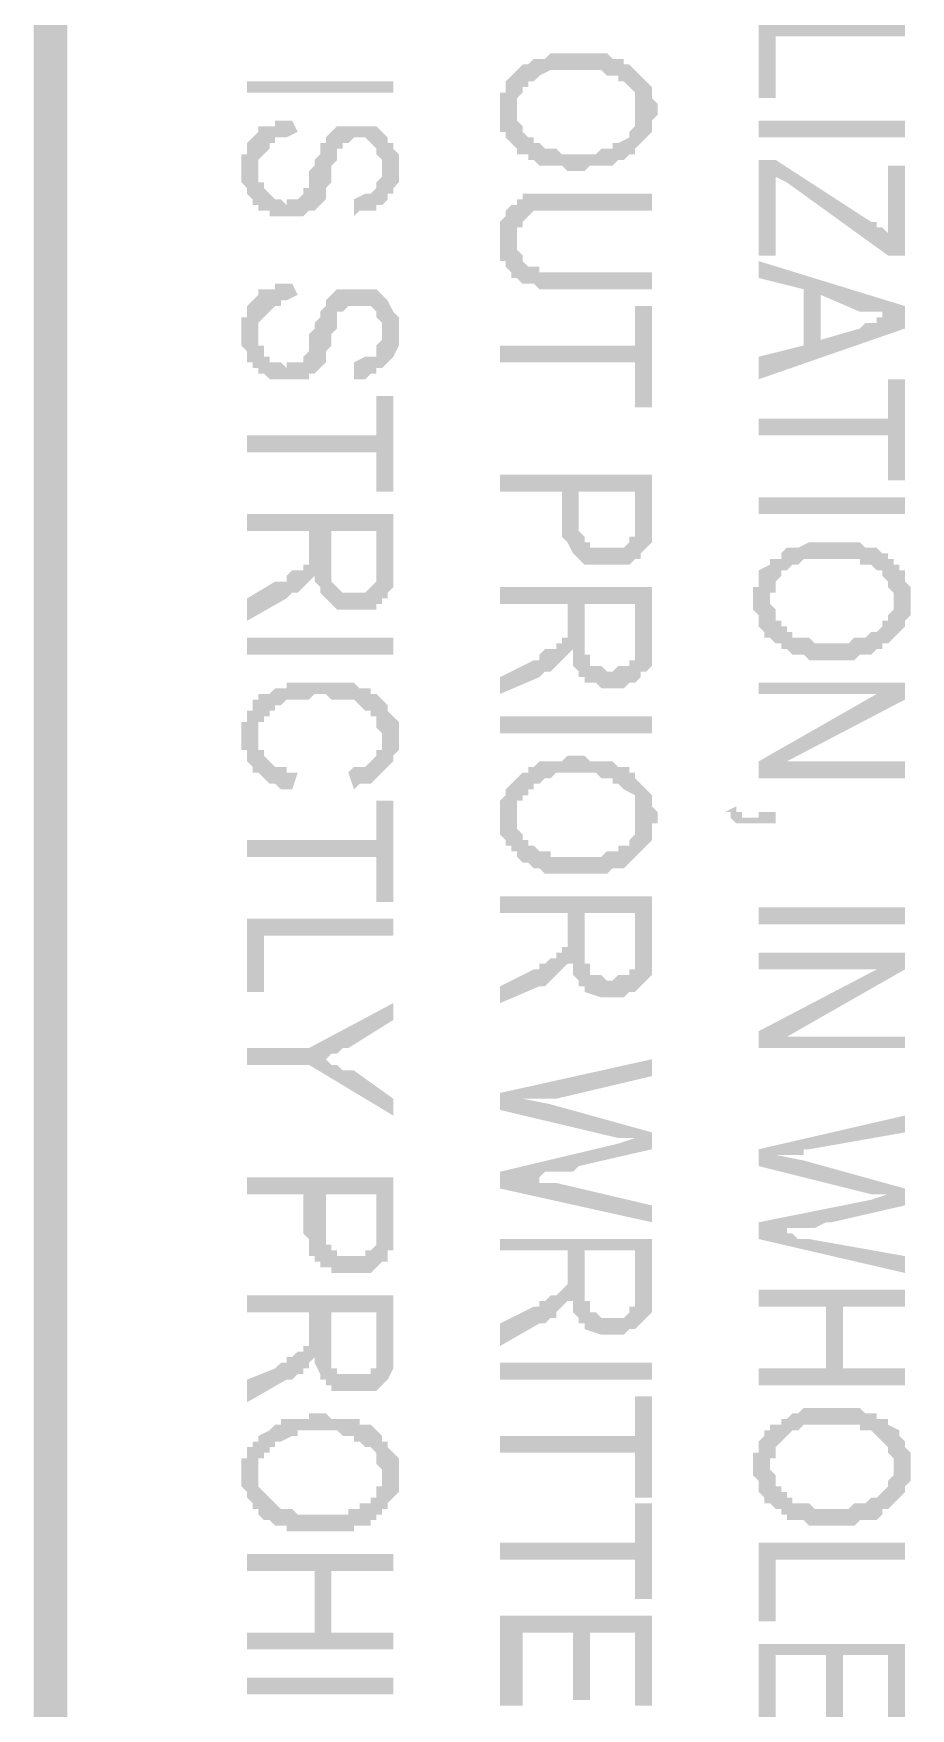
# Model space of a CAD drawing. Header units: inches. Extents: x -186 to 186, y -282 to 282.
# Drawn here: x 173.89 to 179.67, y -273.54 to -262.5 of the extents above; entities that cross this region are included whole.
import ezdxf

# ---------------------------------------------------------------- set-up
doc = ezdxf.new("R2010")
doc.units = ezdxf.units.IN
doc.header["$MEASUREMENT"] = 0
doc.layers.add('H', color=7, linetype='CONTINUOUS', lineweight=100)

msp = doc.modelspace()

# ---------------------------------------------------------------- hatches: boundary and pattern name
at = {"layer": 'H', "linetype": 'Continuous'}
for points in [[(174.111, -258), (173.889, -258), (174.111, -282)], [(173.889, -258), (174.111, -282), (173.889, -282)], [(179.63, -262.519), (179.63, -262.407), (178.667, -262.407), (178.667, -262.926), (178.778, -262.926), (178.778, -262.519)], [(178, -263), (178, -262.963), (177.963, -262.926), (177.963, -262.889), (177.963, -262.852), (177.926, -262.815), (177.889, -262.778), (177.852, -262.741), (177.815, -262.704), (177.778, -262.704), (177.778, -262.667), (177.741, -262.667), (177.704, -262.667), (177.667, -262.63), (177.63, -262.63), (177.556, -262.63), (177.519, -262.63), (177.407, -262.63), (177.37, -262.63), (177.296, -262.63), (177.259, -262.667), (177.222, -262.667), (177.185, -262.667), (177.148, -262.704), (177.111, -262.704), (177.074, -262.741), (177.037, -262.778), (177, -262.815), (177, -262.852), (177, -262.889), (176.963, -262.889), (176.963, -262.926), (176.963, -263.074), (176.963, -263.111), (176.963, -263.148), (177, -263.148), (177, -263.185), (177.037, -263.222), (177.074, -263.259), (177.074, -262.963), (177.074, -262.926), (177.111, -262.889), (177.111, -262.852), (177.148, -262.852), (177.148, -262.815), (177.185, -262.815), (177.222, -262.778), (177.296, -262.741), (177.333, -262.741), (177.593, -262.741), (177.63, -262.741), (177.667, -262.778), (177.704, -262.778), (177.741, -262.778), (177.741, -262.815), (177.778, -262.815), (177.815, -262.852), (177.852, -262.889), (177.852, -262.926), (177.852, -262.963), (177.852, -263.259), (177.889, -263.222), (177.926, -263.185), (177.963, -263.148), (177.963, -263.111), (177.963, -263.074), (178, -263.037)], [(175.296, -262.889), (176.259, -262.889), (176.259, -262.815), (175.296, -262.815)], [(177.852, -263.259), (177.852, -263), (177.852, -263.074), (177.852, -263.111), (177.815, -263.148), (177.815, -263.185), (177.741, -263.222), (177.704, -263.222), (177.704, -263.259), (177.667, -263.259), (177.63, -263.259), (177.593, -263.296), (177.37, -263.296), (177.333, -263.259), (177.296, -263.259), (177.259, -263.259), (177.222, -263.222), (177.185, -263.222), (177.185, -263.185), (177.148, -263.185), (177.111, -263.148), (177.111, -263.111), (177.074, -263.074), (177.074, -263.037), (177.074, -263), (177.074, -263.259), (177.074, -263.296), (177.111, -263.296), (177.148, -263.296), (177.148, -263.333), (177.185, -263.333), (177.222, -263.37), (177.259, -263.37), (177.296, -263.37), (177.333, -263.37), (177.37, -263.37), (177.407, -263.407), (177.519, -263.407), (177.556, -263.37), (177.63, -263.37), (177.667, -263.37), (177.704, -263.37), (177.741, -263.333), (177.778, -263.333), (177.815, -263.296), (177.852, -263.296)], [(176.296, -263.37), (176.296, -263.333), (176.296, -263.296), (176.259, -263.259), (176.259, -263.222), (176.222, -263.222), (176.222, -263.185), (176.185, -263.148), (176.148, -263.111), (176.111, -263.111), (176.074, -263.111), (176.037, -263.111), (175.963, -263.111), (175.926, -263.111), (175.889, -263.111), (175.852, -263.148), (175.815, -263.185), (175.815, -263.222), (175.778, -263.222), (175.778, -263.296), (175.741, -263.333), (175.741, -263.37), (175.704, -263.407), (175.704, -263.444), (175.704, -263.481), (175.704, -263.519), (175.667, -263.519), (175.667, -263.556), (175.63, -263.593), (175.593, -263.593), (175.556, -263.593), (175.556, -263.63), (175.519, -263.593), (175.481, -263.593), (175.444, -263.556), (175.407, -263.519), (175.407, -263.481), (175.37, -263.481), (175.37, -263.407), (175.37, -263.148), (175.333, -263.185), (175.296, -263.222), (175.296, -263.259), (175.296, -263.296), (175.259, -263.296), (175.259, -263.481), (175.296, -263.519), (175.296, -263.556), (175.333, -263.593), (175.333, -263.63), (175.37, -263.63), (175.37, -263.667), (175.407, -263.667), (175.444, -263.667), (175.444, -263.704), (175.481, -263.704), (175.63, -263.704), (175.667, -263.704), (175.704, -263.667), (175.741, -263.667), (175.778, -263.63), (175.815, -263.593), (175.815, -263.556), (175.815, -263.519), (175.852, -263.481), (175.852, -263.444), (175.852, -263.37), (175.889, -263.333), (175.889, -263.296), (175.889, -263.259), (175.926, -263.259), (175.926, -263.222), (175.963, -263.222), (176, -263.185), (176.074, -263.185), (176.111, -263.222), (176.148, -263.259), (176.148, -263.296), (176.185, -263.333), (176.185, -263.37), (176.185, -263.63), (176.222, -263.593), (176.222, -263.556), (176.259, -263.556), (176.259, -263.519), (176.296, -263.481), (176.296, -263.444), (176.296, -263.407)], [(175.63, -263.148), (175.593, -263.074), (175.556, -263.074), (175.519, -263.074), (175.481, -263.074), (175.481, -263.111), (175.444, -263.111), (175.407, -263.111), (175.37, -263.111), (175.37, -263.148), (175.37, -263.407), (175.37, -263.333), (175.407, -263.296), (175.444, -263.259), (175.444, -263.222), (175.481, -263.222), (175.481, -263.185), (175.519, -263.185), (175.556, -263.185)], [(178.667, -263.185), (179.63, -263.185), (179.63, -263.074), (178.667, -263.074)], [(179.63, -263.963), (179.63, -263.37), (179.519, -263.37), (179.519, -263.815), (179.481, -263.778), (179.444, -263.778), (179.444, -263.741), (179.407, -263.741), (178.778, -263.333), (178.667, -263.333), (178.667, -263.963), (178.778, -263.963), (178.778, -263.444), (178.852, -263.481), (179.519, -263.963)], [(176.185, -263.63), (176.185, -263.37), (176.185, -263.444), (176.148, -263.481), (176.148, -263.519), (176.111, -263.556), (176.074, -263.556), (176, -263.593), (176, -263.704), (176.037, -263.667), (176.074, -263.667), (176.111, -263.667), (176.148, -263.667), (176.148, -263.63)], [(177.963, -263.667), (177.963, -263.556), (177.222, -263.556), (177.185, -263.556), (177.148, -263.556), (177.111, -263.556), (177.111, -263.593), (177.074, -263.593), (177.074, -263.63), (177.074, -263.852), (177.074, -263.778), (177.111, -263.778), (177.111, -263.741), (177.148, -263.704), (177.185, -263.667), (177.222, -263.667), (177.37, -263.667)], [(177.963, -264.185), (177.963, -264.074), (177.222, -264.074), (177.222, -264.037), (177.185, -264.037), (177.148, -264.037), (177.111, -264), (177.111, -263.963), (177.074, -263.926), (177.074, -263.852), (177.074, -263.63), (177.037, -263.63), (177, -263.667), (177, -263.704), (176.963, -263.741), (176.963, -263.778), (176.963, -263.926), (176.963, -263.963), (176.963, -264), (177, -264), (177, -264.037), (177.037, -264.074), (177.037, -264.111), (177.074, -264.111), (177.111, -264.148), (177.148, -264.148), (177.185, -264.148), (177.222, -264.185), (177.333, -264.185), (177.37, -264.185)], [(179.63, -264.444), (179.63, -264.296), (178.667, -264), (178.667, -264.111), (178.963, -264.185), (178.963, -264.556), (179.074, -264.222), (179.333, -264.333), (179.37, -264.333), (179.407, -264.333), (179.444, -264.333), (179.481, -264.333), (179.481, -264.37), (179.519, -264.37), (179.556, -264.37)], [(176.296, -264.481), (176.296, -264.444), (176.296, -264.37), (176.259, -264.333), (176.222, -264.259), (176.185, -264.222), (176.148, -264.185), (176.111, -264.185), (176.074, -264.185), (176.037, -264.185), (175.963, -264.185), (175.926, -264.185), (175.889, -264.185), (175.852, -264.222), (175.815, -264.259), (175.815, -264.296), (175.778, -264.333), (175.778, -264.37), (175.741, -264.407), (175.741, -264.444), (175.704, -264.481), (175.704, -264.519), (175.704, -264.556), (175.704, -264.593), (175.667, -264.63), (175.667, -264.667), (175.63, -264.667), (175.593, -264.667), (175.556, -264.667), (175.556, -264.704), (175.519, -264.667), (175.481, -264.667), (175.444, -264.667), (175.444, -264.63), (175.407, -264.63), (175.407, -264.593), (175.407, -264.556), (175.37, -264.556), (175.37, -264.481), (175.37, -264.222), (175.333, -264.259), (175.296, -264.296), (175.296, -264.333), (175.296, -264.37), (175.259, -264.37), (175.259, -264.556), (175.296, -264.593), (175.296, -264.63), (175.296, -264.667), (175.333, -264.667), (175.333, -264.704), (175.37, -264.704), (175.37, -264.741), (175.407, -264.741), (175.444, -264.778), (175.481, -264.778), (175.63, -264.778), (175.667, -264.778), (175.704, -264.778), (175.704, -264.741), (175.741, -264.741), (175.778, -264.704), (175.815, -264.667), (175.815, -264.63), (175.815, -264.593), (175.852, -264.556), (175.852, -264.519), (175.852, -264.481), (175.889, -264.444), (175.889, -264.407), (175.889, -264.37), (175.889, -264.333), (175.926, -264.333), (175.963, -264.296), (176, -264.296), (176.074, -264.296), (176.111, -264.296), (176.148, -264.333), (176.148, -264.37), (176.185, -264.407), (176.185, -264.481), (176.185, -264.704), (176.222, -264.667), (176.259, -264.63), (176.296, -264.556), (176.296, -264.519)], [(175.63, -264.222), (175.593, -264.148), (175.556, -264.148), (175.519, -264.148), (175.481, -264.148), (175.481, -264.185), (175.444, -264.185), (175.407, -264.185), (175.37, -264.185), (175.37, -264.222), (175.37, -264.481), (175.37, -264.407), (175.407, -264.37), (175.444, -264.333), (175.481, -264.296), (175.519, -264.296), (175.519, -264.259), (175.556, -264.259)], [(179.63, -264.444), (179.556, -264.37), (179.519, -264.37), (179.481, -264.37), (179.444, -264.37), (179.444, -264.407), (179.407, -264.407), (179.37, -264.407), (179.333, -264.444), (179.074, -264.519), (179.074, -264.222), (178.963, -264.556), (178.667, -264.63), (178.667, -264.778)], [(177.963, -264.963), (177.963, -264.296), (177.852, -264.296), (177.852, -264.556), (176.963, -264.556), (176.963, -264.667), (177.852, -264.667), (177.852, -264.963)], [(176.185, -264.704), (176.185, -264.481), (176.185, -264.519), (176.148, -264.556), (176.148, -264.593), (176.148, -264.63), (176.111, -264.63), (176.074, -264.63), (176, -264.667), (176, -264.778), (176.037, -264.778), (176.074, -264.778), (176.111, -264.741), (176.148, -264.741), (176.148, -264.704)], [(179.63, -265.444), (179.63, -264.778), (179.519, -264.778), (179.519, -265.037), (178.667, -265.037), (178.667, -265.148), (179.519, -265.148), (179.519, -265.444)], [(176.259, -265.519), (176.259, -264.889), (176.148, -264.889), (176.148, -265.148), (175.296, -265.148), (175.296, -265.259), (176.148, -265.259), (176.148, -265.519)], [(177.963, -265.704), (177.963, -265.407), (176.963, -265.407), (176.963, -265.519), (177.37, -265.519), (177.37, -265.778), (177.37, -265.815), (177.407, -265.852), (177.444, -265.926), (177.481, -265.963), (177.481, -265.519), (177.852, -265.519), (177.852, -265.963), (177.889, -265.963), (177.889, -265.926), (177.926, -265.889), (177.963, -265.852), (177.963, -265.815), (177.963, -265.741)], [(177.852, -265.963), (177.852, -265.704), (177.852, -265.778), (177.852, -265.815), (177.815, -265.815), (177.815, -265.852), (177.778, -265.889), (177.741, -265.889), (177.704, -265.889), (177.63, -265.889), (177.593, -265.889), (177.556, -265.889), (177.556, -265.852), (177.519, -265.852), (177.519, -265.815), (177.481, -265.778), (177.481, -265.519), (177.481, -265.963), (177.519, -266), (177.556, -266), (177.593, -266), (177.63, -266), (177.778, -266), (177.815, -266)], [(178.667, -265.667), (179.63, -265.667), (179.63, -265.556), (178.667, -265.556)], [(176.259, -266), (176.259, -265.667), (175.296, -265.667), (175.296, -265.778), (175.704, -265.778), (175.704, -265.889), (175.741, -266.074), (175.741, -266.111), (175.778, -266.148), (175.778, -266.185), (175.815, -266.222), (175.852, -265.778), (176.148, -265.778), (176.148, -266), (176.185, -266.259), (176.185, -266.222), (176.222, -266.222), (176.222, -266.185), (176.259, -266.148), (176.259, -266.037)], [(176.185, -266.259), (176.148, -266), (176.148, -266.074), (176.148, -266.111), (176.111, -266.148), (176.074, -266.185), (176.037, -266.185), (175.963, -266.185), (175.926, -266.185), (175.889, -266.148), (175.852, -266.111), (175.852, -266.074), (175.852, -265.778), (175.815, -266.222), (175.852, -266.259), (175.889, -266.296), (175.926, -266.296), (176.074, -266.296), (176.111, -266.296), (176.148, -266.296), (176.148, -266.259)], [(179.667, -266.222), (179.667, -266.185), (179.667, -266.148), (179.63, -266.111), (179.63, -266.074), (179.63, -266.037), (179.593, -266.037), (179.593, -266), (179.556, -266), (179.556, -265.963), (179.519, -265.963), (179.519, -265.926), (179.481, -265.926), (179.444, -265.889), (179.407, -265.889), (179.37, -265.889), (179.333, -265.852), (179.296, -265.852), (179.222, -265.852), (179.185, -265.852), (179.111, -265.852), (179.074, -265.852), (179, -265.852), (178.926, -265.889), (178.889, -265.889), (178.852, -265.889), (178.815, -265.926), (178.815, -265.963), (178.778, -265.963), (178.741, -265.963), (178.741, -266), (178.667, -266.037), (178.667, -266.074), (178.667, -266.111), (178.667, -266.148), (178.63, -266.148), (178.63, -266.296), (178.667, -266.333), (178.667, -266.37), (178.667, -266.407), (178.704, -266.444), (178.704, -266.481), (178.741, -266.481), (178.741, -266.185), (178.778, -266.185), (178.778, -266.148), (178.778, -266.111), (178.815, -266.074), (178.815, -266.037), (178.852, -266.037), (178.889, -266), (178.926, -266), (178.963, -265.963), (179, -265.963), (179.259, -265.963), (179.296, -265.963), (179.333, -265.963), (179.333, -266), (179.37, -266), (179.407, -266), (179.444, -266.037), (179.481, -266.037), (179.481, -266.074), (179.519, -266.111), (179.519, -266.148), (179.556, -266.185), (179.556, -266.481), (179.593, -266.444), (179.63, -266.407), (179.63, -266.37), (179.667, -266.333), (179.667, -266.296), (179.667, -266.259)], [(175.741, -266.074), (175.704, -265.889), (175.704, -265.963), (175.704, -266), (175.667, -266), (175.667, -266.037), (175.63, -266.037), (175.593, -266.037), (175.556, -266.074), (175.556, -266.111), (175.519, -266.111), (175.481, -266.111), (175.296, -266.222), (175.296, -266.37), (175.556, -266.222), (175.593, -266.185), (175.63, -266.185), (175.667, -266.148), (175.704, -266.111)], [(177.963, -266.519), (177.963, -266.148), (176.963, -266.148), (176.963, -266.259), (177.407, -266.259), (177.407, -266.37), (177.444, -266.556), (177.444, -266.63), (177.444, -266.667), (177.481, -266.704), (177.481, -266.741), (177.519, -266.741), (177.519, -266.259), (177.852, -266.259), (177.852, -266.519), (177.852, -266.778), (177.889, -266.741), (177.889, -266.704), (177.926, -266.704), (177.963, -266.667), (177.963, -266.63), (177.963, -266.556)], [(177.852, -266.778), (177.852, -266.519), (177.852, -266.593), (177.852, -266.63), (177.815, -266.63), (177.815, -266.667), (177.778, -266.667), (177.741, -266.667), (177.704, -266.704), (177.667, -266.704), (177.63, -266.667), (177.593, -266.667), (177.556, -266.667), (177.556, -266.63), (177.556, -266.593), (177.519, -266.593), (177.519, -266.259), (177.519, -266.741), (177.519, -266.778), (177.556, -266.778), (177.593, -266.778), (177.63, -266.815), (177.778, -266.815), (177.815, -266.778)], [(179.556, -266.481), (179.556, -266.222), (179.556, -266.296), (179.519, -266.333), (179.519, -266.37), (179.481, -266.37), (179.481, -266.407), (179.444, -266.444), (179.407, -266.444), (179.37, -266.481), (179.333, -266.481), (179.296, -266.481), (179.259, -266.519), (179.037, -266.519), (179, -266.481), (178.963, -266.481), (178.926, -266.481), (178.889, -266.481), (178.889, -266.444), (178.852, -266.444), (178.852, -266.407), (178.815, -266.407), (178.815, -266.37), (178.778, -266.37), (178.778, -266.296), (178.741, -266.259), (178.741, -266.222), (178.741, -266.481), (178.778, -266.519), (178.815, -266.519), (178.815, -266.556), (178.852, -266.556), (178.889, -266.593), (178.926, -266.593), (178.963, -266.593), (179, -266.63), (179.037, -266.63), (179.111, -266.63), (179.222, -266.63), (179.296, -266.63), (179.333, -266.593), (179.37, -266.593), (179.407, -266.593), (179.444, -266.556), (179.481, -266.556), (179.481, -266.519), (179.519, -266.519)], [(177.444, -266.556), (177.407, -266.37), (177.407, -266.444), (177.407, -266.481), (177.37, -266.481), (177.37, -266.519), (177.333, -266.519), (177.333, -266.556), (177.296, -266.556), (177.259, -266.556), (177.222, -266.593), (177.222, -266.63), (177.185, -266.63), (176.963, -266.741), (176.963, -266.852), (177.222, -266.741), (177.259, -266.704), (177.296, -266.704), (177.333, -266.667), (177.37, -266.63), (177.407, -266.593)], [(175.296, -266.593), (176.259, -266.593), (176.259, -266.481), (175.296, -266.481)], [(176.185, -266.889), (176.148, -266.852), (176.111, -266.852), (176.111, -266.815), (176.074, -266.815), (176.037, -266.815), (176, -266.778), (175.963, -266.778), (175.889, -266.778), (175.704, -266.778), (175.667, -266.778), (175.63, -266.778), (175.593, -266.778), (175.556, -266.778), (175.556, -266.815), (175.519, -266.815), (175.481, -266.815), (175.444, -266.852), (175.407, -266.852), (175.37, -266.852), (175.37, -266.889), (175.333, -266.889), (175.333, -266.926), (175.333, -266.963), (175.296, -266.963), (175.296, -267), (175.296, -267.037), (175.259, -267.037), (175.259, -267.222), (175.296, -267.222), (175.296, -267.259), (175.296, -267.296), (175.333, -267.333), (175.333, -267.37), (175.37, -267.37), (175.37, -267.111), (175.37, -267.074), (175.37, -267.037), (175.407, -267.037), (175.407, -267), (175.444, -267), (175.444, -266.963), (175.481, -266.963), (175.481, -266.926), (175.519, -266.926), (175.556, -266.889), (175.593, -266.889), (175.63, -266.889), (175.704, -266.889), (175.741, -266.852), (175.815, -266.852), (175.852, -266.889), (175.926, -266.889), (175.963, -266.889), (176, -266.889), (176.037, -266.926), (176.074, -266.963), (176.111, -266.963), (176.111, -267), (176.148, -267), (176.148, -267.037), (176.148, -267.074), (176.185, -267.111), (176.185, -267.148)], [(179.63, -266.889), (179.63, -266.778), (178.667, -266.778), (178.667, -266.852), (179.444, -266.852)], [(179.63, -266.889), (179.444, -266.852), (178.667, -267.296), (178.852, -267.296)], [(176.296, -267.148), (176.296, -267.111), (176.296, -267.074), (176.296, -267.037), (176.259, -267), (176.222, -266.963), (176.222, -266.926), (176.185, -266.889), (176.185, -267.222), (176.148, -267.222), (176.148, -267.259), (176.111, -267.296), (176.074, -267.333), (176.037, -267.333), (176, -267.333), (175.963, -267.37), (176, -267.481), (176.037, -267.444), (176.074, -267.444), (176.111, -267.444), (176.148, -267.407), (176.185, -267.37), (176.222, -267.333), (176.259, -267.296), (176.259, -267.259), (176.296, -267.222), (176.296, -267.185)], [(176.963, -267.111), (177.963, -267.111), (177.963, -267), (176.963, -267)], [(175.63, -267.37), (175.593, -267.37), (175.556, -267.37), (175.556, -267.333), (175.519, -267.333), (175.481, -267.333), (175.444, -267.296), (175.407, -267.259), (175.407, -267.222), (175.37, -267.222), (175.37, -267.185), (175.37, -267.148), (175.37, -267.37), (175.407, -267.407), (175.444, -267.444), (175.481, -267.444), (175.519, -267.481), (175.556, -267.481), (175.593, -267.481)], [(178, -267.667), (178, -267.63), (177.963, -267.593), (177.963, -267.556), (177.963, -267.519), (177.926, -267.481), (177.889, -267.444), (177.852, -267.407), (177.852, -267.37), (177.815, -267.37), (177.815, -267.333), (177.778, -267.333), (177.741, -267.333), (177.704, -267.296), (177.667, -267.296), (177.63, -267.296), (177.556, -267.296), (177.519, -267.259), (177.407, -267.259), (177.37, -267.296), (177.296, -267.296), (177.259, -267.296), (177.222, -267.296), (177.185, -267.333), (177.148, -267.333), (177.148, -267.37), (177.111, -267.37), (177.074, -267.407), (177.037, -267.444), (177, -267.481), (177, -267.519), (176.963, -267.556), (176.963, -267.741), (176.963, -267.778), (177, -267.815), (177, -267.852), (177.037, -267.852), (177.037, -267.889), (177.074, -267.889), (177.074, -267.63), (177.074, -267.593), (177.074, -267.556), (177.111, -267.556), (177.111, -267.519), (177.148, -267.519), (177.148, -267.481), (177.185, -267.481), (177.185, -267.444), (177.222, -267.444), (177.259, -267.407), (177.296, -267.407), (177.333, -267.37), (177.593, -267.37), (177.63, -267.407), (177.667, -267.407), (177.704, -267.407), (177.704, -267.444), (177.741, -267.444), (177.778, -267.481), (177.852, -267.519), (177.852, -267.556), (177.852, -267.593), (177.852, -267.63), (177.852, -267.926), (177.889, -267.889), (177.926, -267.852), (177.963, -267.815), (177.963, -267.778), (177.963, -267.704), (178, -267.704)], [(179.63, -267.407), (179.63, -267.296), (178.852, -267.296), (178.667, -267.296), (178.667, -267.407)], [(176.259, -268.222), (176.259, -267.556), (176.148, -267.556), (176.148, -267.815), (175.296, -267.815), (175.296, -267.926), (176.148, -267.926), (176.148, -268.222)], [(178.778, -267.704), (178.778, -267.63), (178.667, -267.63), (178.667, -267.667), (178.593, -267.667), (178.556, -267.667), (178.556, -267.63), (178.519, -267.63), (178.519, -267.593), (178.444, -267.63), (178.481, -267.63), (178.481, -267.667), (178.519, -267.704), (178.556, -267.704), (178.667, -267.704)], [(177.852, -267.926), (177.852, -267.667), (177.852, -267.741), (177.852, -267.778), (177.815, -267.815), (177.815, -267.852), (177.778, -267.852), (177.741, -267.852), (177.741, -267.889), (177.704, -267.889), (177.667, -267.889), (177.63, -267.926), (177.593, -267.926), (177.37, -267.926), (177.333, -267.926), (177.296, -267.926), (177.296, -267.889), (177.259, -267.889), (177.222, -267.889), (177.185, -267.852), (177.148, -267.852), (177.148, -267.815), (177.111, -267.815), (177.111, -267.778), (177.074, -267.741), (177.074, -267.704), (177.074, -267.667), (177.074, -267.889), (177.074, -267.926), (177.111, -267.963), (177.148, -267.963), (177.185, -268), (177.222, -268), (177.259, -268.037), (177.296, -268.037), (177.333, -268.037), (177.37, -268.037), (177.407, -268.037), (177.519, -268.037), (177.556, -268.037), (177.63, -268.037), (177.667, -268.037), (177.704, -268), (177.741, -268), (177.778, -268), (177.815, -267.963)], [(177.963, -268.556), (177.963, -268.185), (176.963, -268.185), (176.963, -268.296), (177.407, -268.296), (177.407, -268.444), (177.444, -268.63), (177.444, -268.667), (177.444, -268.704), (177.481, -268.741), (177.481, -268.778), (177.519, -268.778), (177.519, -268.296), (177.852, -268.296), (177.852, -268.556), (177.852, -268.815), (177.889, -268.778), (177.926, -268.741), (177.963, -268.704), (177.963, -268.667), (177.963, -268.593)], [(177.852, -268.815), (177.852, -268.556), (177.852, -268.63), (177.852, -268.667), (177.815, -268.667), (177.815, -268.704), (177.778, -268.704), (177.741, -268.704), (177.704, -268.741), (177.667, -268.741), (177.63, -268.704), (177.593, -268.704), (177.556, -268.704), (177.556, -268.667), (177.556, -268.63), (177.519, -268.63), (177.519, -268.296), (177.519, -268.778), (177.519, -268.815), (177.63, -268.852), (177.778, -268.852), (177.815, -268.815)], [(178.667, -268.37), (179.63, -268.37), (179.63, -268.259), (178.667, -268.259)], [(176.259, -268.444), (176.259, -268.333), (175.296, -268.333), (175.296, -268.815), (175.407, -268.815), (175.407, -268.444)], [(177.444, -268.63), (177.407, -268.444), (177.407, -268.481), (177.407, -268.519), (177.37, -268.519), (177.37, -268.556), (177.333, -268.556), (177.333, -268.593), (177.296, -268.593), (177.259, -268.63), (177.222, -268.63), (177.222, -268.667), (177.185, -268.667), (176.963, -268.778), (176.963, -268.889), (177.222, -268.778), (177.259, -268.778), (177.296, -268.741), (177.333, -268.704), (177.37, -268.667), (177.407, -268.63)], [(179.63, -268.667), (179.63, -268.556), (178.667, -268.556), (178.667, -268.667), (179.444, -268.667)], [(179.63, -268.667), (179.444, -268.667), (178.667, -269.074), (178.852, -269.111)], [(176.259, -269), (176.259, -268.889), (175.704, -269.185), (175.815, -269.259), (175.852, -269.222), (175.889, -269.222), (175.926, -269.185), (175.963, -269.185)], [(179.63, -269.185), (179.63, -269.111), (178.852, -269.111), (178.667, -269.074), (178.667, -269.185)], [(176.259, -269.63), (176.259, -269.519), (176, -269.333), (175.963, -269.333), (175.926, -269.333), (175.889, -269.296), (175.852, -269.296), (175.815, -269.259), (175.704, -269.185), (175.296, -269.185), (175.296, -269.296), (175.704, -269.296)], [(177.963, -269.37), (177.963, -269.259), (176.963, -269.481), (177.111, -269.519), (177.185, -269.519), (177.259, -269.519), (177.296, -269.519), (177.333, -269.519)], [(177.963, -269.852), (177.963, -269.741), (177.296, -269.556), (177.111, -269.519), (176.963, -269.481), (176.963, -269.593), (177.741, -269.778), (177.778, -269.778), (177.852, -269.778)], [(179.63, -269.741), (179.63, -269.63), (178.667, -269.852), (178.778, -269.889), (178.852, -269.889), (178.889, -269.889), (178.963, -269.889), (178.963, -269.852), (179, -269.852)], [(177.963, -269.852), (177.852, -269.778), (177.741, -269.815), (176.963, -270), (177.111, -270.037), (177.148, -270.037), (177.185, -270.037), (177.222, -270.037), (177.259, -270), (177.296, -270), (177.333, -270), (177.37, -270), (177.407, -270), (177.444, -270), (177.481, -269.963)], [(179.63, -270.222), (179.63, -270.111), (178.963, -269.926), (178.778, -269.889), (178.667, -269.852), (178.667, -269.963), (179.407, -270.148), (179.444, -270.148), (179.481, -270.148), (179.519, -270.148)], [(176.259, -270.37), (176.259, -270.037), (175.296, -270.037), (175.296, -270.148), (175.667, -270.148), (175.667, -270.407), (175.704, -270.444), (175.704, -270.481), (175.704, -270.519), (175.704, -270.556), (175.741, -270.556), (175.741, -270.593), (175.778, -270.593), (175.778, -270.63), (175.815, -270.63), (175.815, -270.148), (176.148, -270.148), (176.148, -270.63), (176.185, -270.593), (176.222, -270.593), (176.222, -270.556), (176.222, -270.519), (176.259, -270.519), (176.259, -270.481)], [(177.963, -270.333), (177.963, -270.222), (177.333, -270.074), (177.296, -270.074), (177.259, -270.074), (177.222, -270.074), (177.222, -270.037), (177.148, -270.037), (177.111, -270.037), (176.963, -270), (176.963, -270.111)], [(176.148, -270.63), (176.148, -270.37), (176.148, -270.407), (176.148, -270.444), (176.148, -270.481), (176.111, -270.519), (176.074, -270.519), (176.074, -270.556), (176.037, -270.556), (176, -270.556), (175.926, -270.556), (175.889, -270.556), (175.889, -270.519), (175.852, -270.519), (175.852, -270.481), (175.815, -270.481), (175.815, -270.444), (175.815, -270.148), (175.815, -270.63), (175.852, -270.63), (175.852, -270.667), (175.889, -270.667), (175.926, -270.667), (176.074, -270.667), (176.111, -270.667)], [(179.63, -270.222), (179.519, -270.148), (179.407, -270.185), (178.667, -270.333), (178.778, -270.407), (178.852, -270.407), (178.852, -270.37), (178.926, -270.37), (178.963, -270.37), (179, -270.37), (179.037, -270.37), (179.111, -270.333), (179.148, -270.333)], [(179.63, -270.667), (179.63, -270.556), (179, -270.444), (178.963, -270.444), (178.926, -270.444), (178.889, -270.407), (178.852, -270.407), (178.815, -270.407), (178.778, -270.407), (178.667, -270.333), (178.667, -270.444)], [(177.963, -270.778), (177.963, -270.444), (176.963, -270.444), (176.963, -270.519), (177.407, -270.519), (177.407, -270.667), (177.444, -270.852), (177.444, -270.889), (177.444, -270.926), (177.481, -270.963), (177.481, -271), (177.519, -271), (177.519, -270.519), (177.852, -270.519), (177.852, -270.778), (177.852, -271.037), (177.889, -271), (177.926, -270.963), (177.963, -270.926), (177.963, -270.889), (177.963, -270.815)], [(177.852, -271.037), (177.852, -270.778), (177.852, -270.852), (177.852, -270.889), (177.815, -270.889), (177.815, -270.926), (177.778, -270.963), (177.741, -270.963), (177.704, -270.963), (177.667, -270.963), (177.63, -270.963), (177.593, -270.926), (177.556, -270.926), (177.556, -270.889), (177.556, -270.852), (177.519, -270.852), (177.519, -270.519), (177.519, -271), (177.519, -271.037), (177.63, -271.074), (177.778, -271.074), (177.815, -271.037)], [(177.444, -270.852), (177.407, -270.667), (177.407, -270.704), (177.407, -270.741), (177.37, -270.778), (177.333, -270.815), (177.296, -270.815), (177.259, -270.852), (177.222, -270.852), (177.222, -270.889), (177.185, -270.889), (176.963, -271), (176.963, -271.148), (177.222, -271), (177.259, -271), (177.296, -270.963), (177.333, -270.963), (177.333, -270.926), (177.37, -270.889), (177.407, -270.852)], [(176.259, -271.185), (176.259, -270.815), (175.296, -270.815), (175.296, -270.926), (175.704, -270.926), (175.704, -271.037), (175.741, -271.222), (175.741, -271.259), (175.778, -271.333), (175.778, -271.37), (175.815, -271.37), (175.815, -271.407), (175.852, -270.926), (176.148, -270.926), (176.148, -271.185), (176.185, -271.407), (176.222, -271.37), (176.259, -271.296)], [(179.63, -270.889), (179.63, -270.778), (178.667, -270.778), (178.667, -270.889), (179.111, -270.889), (179.111, -271.296), (179.222, -270.889)], [(176.185, -271.407), (176.148, -271.185), (176.148, -271.222), (176.148, -271.259), (176.148, -271.296), (176.111, -271.296), (176.111, -271.333), (176.074, -271.333), (176.037, -271.333), (175.963, -271.333), (175.926, -271.333), (175.889, -271.333), (175.889, -271.296), (175.852, -271.296), (175.852, -271.259), (175.852, -271.222), (175.852, -270.926), (175.815, -271.407), (175.852, -271.407), (175.852, -271.444), (175.889, -271.444), (175.926, -271.444), (176.074, -271.444), (176.111, -271.444), (176.148, -271.444)], [(179.63, -271.407), (179.63, -271.296), (179.222, -271.296), (179.222, -270.889), (179.111, -271.296), (178.667, -271.296), (178.667, -271.407)], [(175.741, -271.222), (175.704, -271.037), (175.704, -271.111), (175.704, -271.148), (175.667, -271.148), (175.667, -271.185), (175.63, -271.185), (175.593, -271.222), (175.556, -271.222), (175.556, -271.259), (175.519, -271.259), (175.481, -271.296), (175.296, -271.37), (175.296, -271.519), (175.556, -271.37), (175.593, -271.37), (175.63, -271.333), (175.667, -271.333), (175.667, -271.296), (175.704, -271.296), (175.704, -271.259)], [(176.963, -271.37), (177.963, -271.37), (177.963, -271.259), (176.963, -271.259)], [(177.963, -272.148), (177.963, -271.481), (177.852, -271.481), (177.852, -271.741), (176.963, -271.741), (176.963, -271.852), (177.852, -271.852), (177.852, -272.148)], [(176.296, -272), (176.296, -271.963), (176.296, -271.926), (176.296, -271.889), (176.259, -271.852), (176.222, -271.815), (176.222, -271.778), (176.185, -271.778), (176.185, -271.741), (176.148, -271.704), (176.111, -271.667), (176.074, -271.667), (176.037, -271.667), (176.037, -271.63), (176, -271.63), (175.963, -271.63), (175.926, -271.63), (175.852, -271.63), (175.815, -271.593), (175.704, -271.593), (175.704, -271.63), (175.63, -271.63), (175.556, -271.63), (175.519, -271.63), (175.519, -271.667), (175.481, -271.667), (175.444, -271.704), (175.37, -271.741), (175.37, -271.778), (175.333, -271.778), (175.333, -271.815), (175.296, -271.815), (175.296, -271.852), (175.296, -271.889), (175.259, -271.889), (175.259, -272.074), (175.296, -272.111), (175.296, -272.148), (175.333, -272.185), (175.333, -272.222), (175.37, -272.222), (175.37, -271.963), (175.37, -271.926), (175.37, -271.889), (175.407, -271.889), (175.407, -271.852), (175.444, -271.852), (175.444, -271.815), (175.481, -271.815), (175.481, -271.778), (175.519, -271.778), (175.593, -271.741), (175.63, -271.741), (175.63, -271.704), (175.889, -271.704), (175.926, -271.741), (175.963, -271.741), (176, -271.741), (176, -271.778), (176.037, -271.778), (176.074, -271.815), (176.111, -271.815), (176.148, -271.852), (176.148, -271.889), (176.148, -271.926), (176.185, -271.963), (176.185, -272.259), (176.185, -272.222), (176.222, -272.222), (176.222, -272.185), (176.259, -272.148), (176.296, -272.111), (176.296, -272.037)], [(179.667, -271.963), (179.667, -271.889), (179.667, -271.852), (179.63, -271.815), (179.63, -271.778), (179.593, -271.741), (179.593, -271.704), (179.519, -271.667), (179.519, -271.63), (179.481, -271.63), (179.444, -271.63), (179.444, -271.593), (179.407, -271.593), (179.37, -271.593), (179.333, -271.556), (179.296, -271.556), (179.222, -271.556), (179.185, -271.556), (179.111, -271.556), (179.074, -271.556), (179, -271.556), (178.963, -271.556), (178.926, -271.593), (178.889, -271.593), (178.852, -271.63), (178.815, -271.63), (178.815, -271.667), (178.778, -271.667), (178.741, -271.667), (178.741, -271.704), (178.704, -271.704), (178.704, -271.741), (178.667, -271.778), (178.667, -271.815), (178.667, -271.852), (178.63, -271.852), (178.63, -272), (178.667, -272.037), (178.667, -272.074), (178.667, -272.111), (178.704, -272.148), (178.704, -272.185), (178.741, -272.185), (178.741, -271.889), (178.778, -271.889), (178.778, -271.852), (178.778, -271.815), (178.815, -271.778), (178.852, -271.741), (178.889, -271.704), (178.926, -271.704), (178.963, -271.667), (179, -271.667), (179.259, -271.667), (179.296, -271.667), (179.333, -271.667), (179.333, -271.704), (179.37, -271.704), (179.407, -271.704), (179.444, -271.741), (179.481, -271.778), (179.519, -271.815), (179.519, -271.852), (179.556, -271.889), (179.556, -272.185), (179.593, -272.148), (179.63, -272.111), (179.63, -272.074), (179.667, -272.037), (179.667, -272)], [(179.556, -272.185), (179.556, -271.963), (179.556, -272), (179.519, -272.037), (179.519, -272.074), (179.481, -272.111), (179.444, -272.148), (179.407, -272.148), (179.37, -272.185), (179.333, -272.185), (179.296, -272.185), (179.259, -272.222), (179.037, -272.222), (179, -272.185), (178.963, -272.185), (178.926, -272.185), (178.889, -272.185), (178.889, -272.148), (178.852, -272.148), (178.852, -272.111), (178.815, -272.111), (178.815, -272.074), (178.778, -272.074), (178.778, -272), (178.741, -271.963), (178.741, -271.926), (178.741, -272.185), (178.778, -272.222), (178.815, -272.222), (178.815, -272.259), (178.852, -272.259), (178.852, -272.296), (178.889, -272.296), (178.926, -272.296), (178.963, -272.296), (179, -272.333), (179.037, -272.333), (179.111, -272.333), (179.222, -272.333), (179.296, -272.333), (179.333, -272.296), (179.37, -272.296), (179.407, -272.296), (179.444, -272.296), (179.481, -272.259), (179.481, -272.222), (179.519, -272.222)], [(176.185, -272.259), (176.185, -272), (176.185, -272.074), (176.148, -272.074), (176.148, -272.111), (176.148, -272.148), (176.111, -272.148), (176.111, -272.185), (176.074, -272.185), (176.037, -272.185), (176.037, -272.222), (176, -272.222), (175.963, -272.222), (175.963, -272.259), (175.926, -272.259), (175.889, -272.259), (175.667, -272.259), (175.63, -272.259), (175.593, -272.222), (175.556, -272.222), (175.519, -272.222), (175.481, -272.185), (175.444, -272.148), (175.407, -272.111), (175.37, -272.074), (175.37, -272.037), (175.37, -272), (175.37, -272.222), (175.37, -272.259), (175.407, -272.296), (175.444, -272.296), (175.481, -272.333), (175.519, -272.333), (175.556, -272.333), (175.556, -272.37), (175.593, -272.37), (175.63, -272.37), (175.667, -272.37), (175.704, -272.37), (175.852, -272.37), (175.926, -272.37), (175.963, -272.37), (176, -272.37), (176, -272.333), (176.037, -272.333), (176.074, -272.333), (176.111, -272.333), (176.111, -272.296), (176.148, -272.296), (176.148, -272.259)], [(177.963, -272.815), (177.963, -272.185), (177.852, -272.185), (177.852, -272.444), (176.963, -272.444), (176.963, -272.556), (177.852, -272.556), (177.852, -272.815)], [(179.63, -272.556), (179.63, -272.444), (178.667, -272.444), (178.667, -272.963), (178.778, -272.963), (178.778, -272.556)], [(176.259, -272.63), (176.259, -272.519), (175.296, -272.519), (175.296, -272.63), (175.741, -272.63), (175.741, -273.037), (175.852, -272.63)], [(176.259, -273.148), (176.259, -273.037), (175.852, -273.037), (175.852, -272.63), (175.741, -273.037), (175.296, -273.037), (175.296, -273.148)], [(177.963, -273.519), (177.963, -272.926), (176.963, -272.926), (176.963, -273.519), (177.111, -273.519), (177.111, -273.037), (177.444, -273.037), (177.444, -273.481), (177.556, -273.481), (177.556, -273.037), (177.852, -273.037), (177.852, -273.519)], [(179.63, -273.667), (179.63, -273.111), (178.667, -273.111), (178.667, -273.704), (178.778, -273.704), (178.778, -273.185), (179.111, -273.185), (179.111, -273.667), (179.222, -273.667), (179.222, -273.185), (179.519, -273.185), (179.519, -273.667)], [(175.296, -273.444), (176.259, -273.444), (176.259, -273.333), (175.296, -273.333)]]:
    msp.add_hatch(color=0, dxfattribs=at).paths.add_polyline_path(points)

doc.saveas('drawing.dxf')
